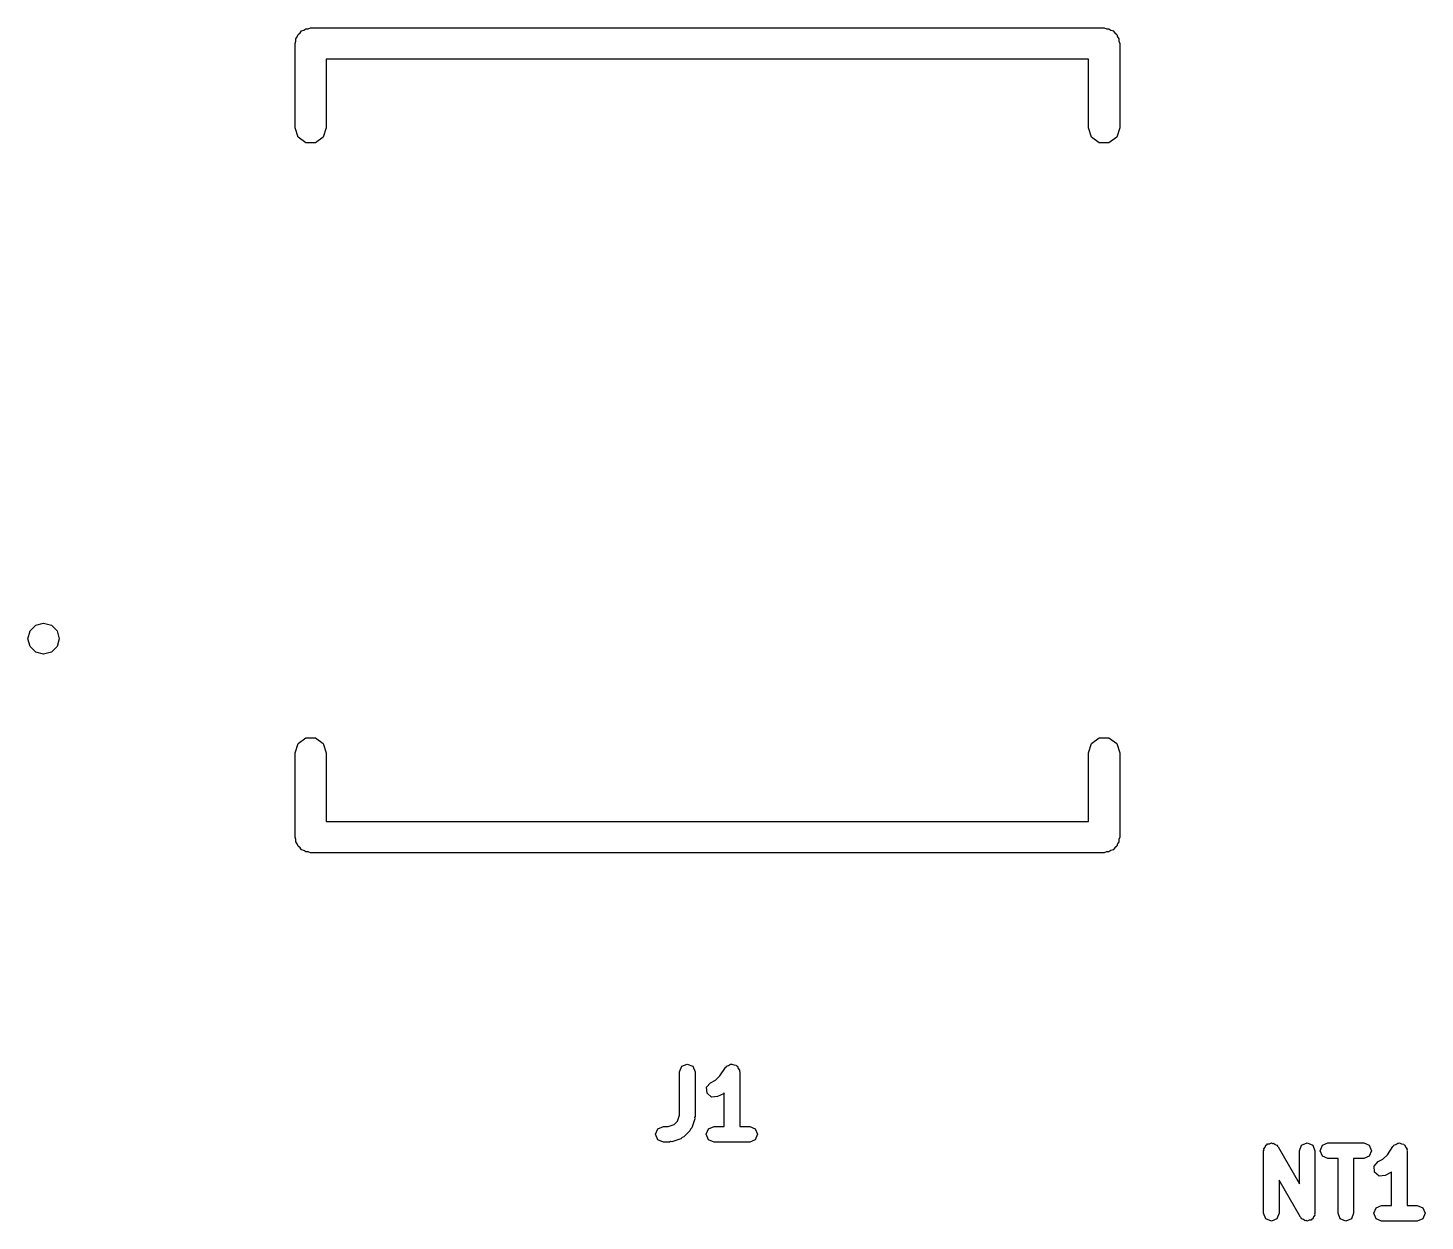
# Model space of a CAD drawing. Extents: x 91.7 to 111.6, y -78 to -56.8.
# Drawn here: x 97.4 to 106.34, y -64.47 to -56.84 of the extents above.
import ezdxf

# ---------------------------------------------------------------- set-up
doc = ezdxf.new("R2010")
doc.units = 0
doc.layers.add('BLACK', color=7, linetype='CONTINUOUS')

msp = doc.modelspace()

# ---------------------------------------------------------------- linework, layer by layer
at = {"layer": 'BLACK', "linetype": 'CONTINUOUS'}
for p, q in [((99.122203, -56.892284), (99.127098, -56.877221)), ((99.127098, -56.877221), (99.139911, -56.867911)), ((99.139911, -56.867911), (99.149221, -56.855098)), ((99.149221, -56.855098), (99.164284, -56.850203)), ((99.164284, -56.850203), (99.177098, -56.840894)), ((99.177098, -56.840894), (99.192937, -56.840894)), ((99.192937, -56.840894), (99.208, -56.836)), ((99.208, -56.836), (104.288, -56.836)), ((104.288, -56.836), (104.303063, -56.840894)), ((104.303063, -56.840894), (104.318902, -56.840894)), ((104.318902, -56.840894), (104.331715, -56.850203)), ((104.331715, -56.850203), (104.346779, -56.855098)), ((104.346779, -56.855098), (104.356088, -56.867911)), ((104.356088, -56.867911), (104.368902, -56.877221)), ((104.368902, -56.877221), (104.373796, -56.892284)), ((99.108, -56.936), (99.112894, -56.920937)), ((99.108, -57.476), (99.108, -56.936)), ((99.112894, -56.905098), (99.122203, -56.892284)), ((99.112894, -56.920937), (99.112894, -56.905098)), ((104.373796, -56.892284), (104.383106, -56.905098)), ((104.383106, -56.905098), (104.383106, -56.920937)), ((104.383106, -56.920937), (104.388, -56.936)), ((104.388, -56.936), (104.388, -57.476)), ((104.188, -57.036), (99.308, -57.036)), ((99.308, -57.036), (99.308, -57.476)), ((104.188, -57.476), (104.188, -57.036)), ((99.127098, -57.534779), (99.108, -57.476)), ((99.308, -57.476), (99.288902, -57.534779)), ((104.207098, -57.534779), (104.188, -57.476)), ((104.388, -57.476), (104.368902, -57.534779)), ((99.177098, -57.571106), (99.127098, -57.534779)), ((99.238902, -57.571106), (99.177098, -57.571106)), ((99.288902, -57.534779), (99.238902, -57.571106)), ((104.257098, -57.571106), (104.207098, -57.534779)), ((104.318902, -57.571106), (104.257098, -57.571106)), ((104.368902, -57.534779), (104.318902, -57.571106)), ((97.398, -60.746), (97.411397, -60.696)), ((97.411397, -60.696), (97.448, -60.659397)), ((97.448, -60.659397), (97.498, -60.646)), ((97.498, -60.646), (97.548, -60.659397)), ((97.548, -60.659397), (97.584603, -60.696)), ((97.584603, -60.696), (97.598, -60.746)), ((97.411397, -60.796), (97.398, -60.746)), ((97.448, -60.832603), (97.411397, -60.796)), ((97.584603, -60.796), (97.548, -60.832603)), ((97.598, -60.746), (97.584603, -60.796)), ((97.498, -60.846), (97.448, -60.832603)), ((97.548, -60.832603), (97.498, -60.846)), ((99.108, -61.476), (99.127098, -61.417221)), ((99.127098, -61.417221), (99.177098, -61.380894)), ((99.177098, -61.380894), (99.238902, -61.380894)), ((99.238902, -61.380894), (99.288902, -61.417221)), ((99.288902, -61.417221), (99.308, -61.476)), ((104.188, -61.476), (104.207098, -61.417221)), ((104.207098, -61.417221), (104.257098, -61.380894)), ((104.257098, -61.380894), (104.318902, -61.380894)), ((104.318902, -61.380894), (104.368902, -61.417221)), ((104.368902, -61.417221), (104.388, -61.476)), ((99.108, -62.016), (99.108, -61.476)), ((99.308, -61.476), (99.308, -61.916)), ((104.188, -61.916), (104.188, -61.476)), ((104.388, -61.476), (104.388, -62.016)), ((99.308, -61.916), (104.188, -61.916)), ((99.112894, -62.031062), (99.108, -62.016)), ((99.112894, -62.046902), (99.112894, -62.031062)), ((99.122203, -62.059715), (99.112894, -62.046902)), ((99.127098, -62.074779), (99.122203, -62.059715)), ((99.139911, -62.084088), (99.127098, -62.074779)), ((104.368902, -62.074779), (104.356088, -62.084088)), ((104.373796, -62.059715), (104.368902, -62.074779)), ((104.383106, -62.046902), (104.373796, -62.059715)), ((104.388, -62.016), (104.383106, -62.031062)), ((104.383106, -62.031062), (104.383106, -62.046902)), ((99.149221, -62.096902), (99.139911, -62.084088)), ((99.164284, -62.101796), (99.149221, -62.096902)), ((99.177098, -62.111106), (99.164284, -62.101796)), ((99.192937, -62.111106), (99.177098, -62.111106)), ((99.208, -62.116), (99.192937, -62.111106)), ((104.288, -62.116), (99.208, -62.116)), ((104.303063, -62.111106), (104.288, -62.116)), ((104.318902, -62.111106), (104.303063, -62.111106)), ((104.331715, -62.101796), (104.318902, -62.111106)), ((104.346779, -62.096902), (104.331715, -62.101796)), ((104.356088, -62.084088), (104.346779, -62.096902)), ((101.569066, -63.518647), (101.583711, -63.483292)), ((101.583711, -63.483292), (101.619066, -63.468647)), ((101.619066, -63.468647), (101.654421, -63.483292)), ((101.654421, -63.483292), (101.669066, -63.518647)), ((101.82783, -63.543933), (101.863179, -63.490911)), ((101.863179, -63.490911), (101.867456, -63.488046)), ((101.867456, -63.488046), (101.869426, -63.483292)), ((101.869426, -63.483292), (101.882876, -63.47772)), ((101.882876, -63.47772), (101.894976, -63.469618)), ((101.894976, -63.469618), (101.900025, -63.470616)), ((101.900025, -63.470616), (101.904781, -63.468647)), ((101.904781, -63.468647), (101.918229, -63.474217)), ((101.918229, -63.474217), (101.932517, -63.477044)), ((101.932517, -63.477044), (101.935382, -63.481322)), ((101.935382, -63.481322), (101.940136, -63.483292)), ((101.940136, -63.483292), (101.945706, -63.49674)), ((101.945706, -63.49674), (101.95381, -63.508841)), ((101.569066, -63.796248), (101.569066, -63.518647)), ((101.669066, -63.518647), (101.669066, -63.804361)), ((101.743061, -63.617122), (101.768134, -63.588212)), ((101.768134, -63.588212), (101.798972, -63.572792)), ((101.798972, -63.572792), (101.82783, -63.543933)), ((101.95381, -63.508841), (101.95281, -63.51389)), ((101.95281, -63.51389), (101.954781, -63.518647)), ((101.954781, -63.518647), (101.954781, -63.868647)), ((101.745774, -63.655294), (101.743061, -63.617122)), ((101.774684, -63.680367), (101.745774, -63.655294)), ((101.812856, -63.677654), (101.774684, -63.680367)), ((101.850951, -63.658606), (101.812856, -63.677654)), ((101.854781, -63.654189), (101.850951, -63.658606)), ((101.854781, -63.868647), (101.854781, -63.654189)), ((101.496668, -63.868647), (101.534914, -63.855898)), ((101.534914, -63.855898), (101.556317, -63.834495)), ((101.556317, -63.834495), (101.569066, -63.796248)), ((101.6665, -63.820172), (101.647453, -63.877315)), ((101.669066, -63.804361), (101.665916, -63.811963)), ((101.665916, -63.811963), (101.6665, -63.820172)), ((101.416685, -63.918647), (101.43133, -63.883292)), ((101.43133, -63.954002), (101.416685, -63.918647)), ((101.43133, -63.883292), (101.466685, -63.868647)), ((101.466685, -63.868647), (101.496668, -63.868647)), ((101.577734, -63.947034), (101.520592, -63.966081)), ((101.586526, -63.939408), (101.577734, -63.947034)), ((101.597278, -63.934955), (101.586526, -63.939408)), ((101.635374, -63.896859), (101.597278, -63.934955)), ((101.639827, -63.886107), (101.635374, -63.896859)), ((101.647453, -63.877315), (101.639827, -63.886107)), ((101.740495, -63.918647), (101.75514, -63.883292)), ((101.75514, -63.954002), (101.740495, -63.918647)), ((101.75514, -63.883292), (101.790495, -63.868647)), ((101.790495, -63.868647), (101.854781, -63.868647)), ((101.954781, -63.868647), (102.019066, -63.868647)), ((102.019066, -63.868647), (102.054421, -63.883292)), ((102.054421, -63.883292), (102.069066, -63.918647)), ((102.069066, -63.918647), (102.054421, -63.954002)), ((101.466685, -63.968647), (101.43133, -63.954002)), ((101.504781, -63.968647), (101.466685, -63.968647)), ((101.512383, -63.965497), (101.504781, -63.968647)), ((101.520592, -63.966081), (101.512383, -63.965497)), ((101.790495, -63.968647), (101.75514, -63.954002)), ((101.904781, -63.968647), (101.790495, -63.968647)), ((102.019066, -63.968647), (101.904781, -63.968647)), ((102.054421, -63.954002), (102.019066, -63.968647)), ((105.309257, -64.024047), (105.311884, -64.017702)), ((105.309257, -64.424047), (105.309257, -64.024047)), ((105.311019, -64.010891), (105.318947, -64.000653)), ((105.311884, -64.017702), (105.311019, -64.010891)), ((105.318947, -64.000653), (105.323902, -63.988692)), ((105.323902, -63.988692), (105.330245, -63.986064)), ((105.330245, -63.986064), (105.33445, -63.980635)), ((105.33445, -63.980635), (105.347294, -63.979002)), ((105.347294, -63.979002), (105.359257, -63.974047)), ((105.359257, -63.974047), (105.365601, -63.976674)), ((105.365601, -63.976674), (105.372413, -63.975809)), ((105.372413, -63.975809), (105.38265, -63.983737)), ((105.38265, -63.983737), (105.394612, -63.988692)), ((105.394612, -63.988692), (105.397239, -63.995035)), ((105.397239, -63.995035), (105.402669, -63.99924)), ((105.402669, -63.99924), (105.537828, -64.235768)), ((105.537828, -64.024047), (105.552473, -63.988692)), ((105.537828, -64.235768), (105.537828, -64.024047)), ((105.552473, -63.988692), (105.587828, -63.974047)), ((105.587828, -63.974047), (105.623183, -63.988692)), ((105.623183, -63.988692), (105.637828, -64.024047)), ((105.637828, -64.024047), (105.637828, -64.424047)), ((105.671162, -64.024047), (105.685807, -63.988692)), ((105.685807, -64.059402), (105.671162, -64.024047)), ((105.685807, -63.988692), (105.721162, -63.974047)), ((105.721162, -63.974047), (105.949733, -63.974047)), ((105.949733, -63.974047), (105.985088, -63.988692)), ((105.985088, -63.988692), (105.999733, -64.024047)), ((105.999733, -64.024047), (105.985088, -64.059402)), ((106.101354, -64.049333), (106.136703, -63.996311)), ((106.136703, -63.996311), (106.14098, -63.993446)), ((106.14098, -63.993446), (106.14295, -63.988692)), ((106.14295, -63.988692), (106.1564, -63.98312)), ((106.1564, -63.98312), (106.1685, -63.975018)), ((106.1685, -63.975018), (106.173549, -63.976016)), ((106.173549, -63.976016), (106.178305, -63.974047)), ((106.178305, -63.974047), (106.191753, -63.979617)), ((106.191753, -63.979617), (106.206041, -63.982444)), ((106.206041, -63.982444), (106.208906, -63.986722)), ((106.208906, -63.986722), (106.21366, -63.988692)), ((106.21366, -63.988692), (106.21923, -64.00214)), ((106.21923, -64.00214), (106.227334, -64.014241)), ((106.227334, -64.014241), (106.226334, -64.01929)), ((106.226334, -64.01929), (106.228305, -64.024047)), ((106.228305, -64.024047), (106.228305, -64.374047)), ((105.721162, -64.074047), (105.685807, -64.059402)), ((105.785447, -64.074047), (105.721162, -64.074047)), ((105.785447, -64.424047), (105.785447, -64.074047)), ((105.949733, -64.074047), (105.885447, -64.074047)), ((105.885447, -64.074047), (105.885447, -64.424047)), ((105.985088, -64.059402), (105.949733, -64.074047)), ((106.016585, -64.122522), (106.041658, -64.093612)), ((106.019298, -64.160694), (106.016585, -64.122522)), ((106.041658, -64.093612), (106.072496, -64.078192)), ((106.072496, -64.078192), (106.101354, -64.049333)), ((105.544416, -64.448854), (105.409257, -64.212325)), ((105.409257, -64.212325), (105.409257, -64.424047)), ((106.048208, -64.185767), (106.019298, -64.160694)), ((106.08638, -64.183054), (106.048208, -64.185767)), ((106.124475, -64.164006), (106.08638, -64.183054)), ((106.128305, -64.159589), (106.124475, -64.164006)), ((106.128305, -64.374047), (106.128305, -64.159589)), ((106.014019, -64.424047), (106.028664, -64.388692)), ((106.028664, -64.388692), (106.064019, -64.374047)), ((106.064019, -64.374047), (106.128305, -64.374047)), ((106.228305, -64.374047), (106.29259, -64.374047)), ((106.29259, -64.374047), (106.327945, -64.388692)), ((106.327945, -64.388692), (106.34259, -64.424047)), ((105.323902, -64.459402), (105.309257, -64.424047)), ((105.359257, -64.474047), (105.323902, -64.459402)), ((105.394612, -64.459402), (105.359257, -64.474047)), ((105.409257, -64.424047), (105.394612, -64.459402)), ((105.549845, -64.453058), (105.544416, -64.448854)), ((105.552473, -64.459402), (105.549845, -64.453058)), ((105.564434, -64.464356), (105.552473, -64.459402)), ((105.574672, -64.472285), (105.564434, -64.464356)), ((105.581483, -64.471419), (105.574672, -64.472285)), ((105.587828, -64.474047), (105.581483, -64.471419)), ((105.59979, -64.469091), (105.587828, -64.474047)), ((105.612635, -64.467459), (105.59979, -64.469091)), ((105.616839, -64.462029), (105.612635, -64.467459)), ((105.623183, -64.459402), (105.616839, -64.462029)), ((105.628137, -64.44744), (105.623183, -64.459402)), ((105.636066, -64.437203), (105.628137, -64.44744)), ((105.637828, -64.424047), (105.6352, -64.430391)), ((105.6352, -64.430391), (105.636066, -64.437203)), ((105.800092, -64.459402), (105.785447, -64.424047)), ((105.835447, -64.474047), (105.800092, -64.459402)), ((105.870802, -64.459402), (105.835447, -64.474047)), ((105.885447, -64.424047), (105.870802, -64.459402)), ((106.028664, -64.459402), (106.014019, -64.424047)), ((106.064019, -64.474047), (106.028664, -64.459402)), ((106.178305, -64.474047), (106.064019, -64.474047)), ((106.29259, -64.474047), (106.178305, -64.474047)), ((106.327945, -64.459402), (106.29259, -64.474047)), ((106.34259, -64.424047), (106.327945, -64.459402))]:
    msp.add_line(p, q, dxfattribs=at)

doc.saveas('drawing.dxf')
